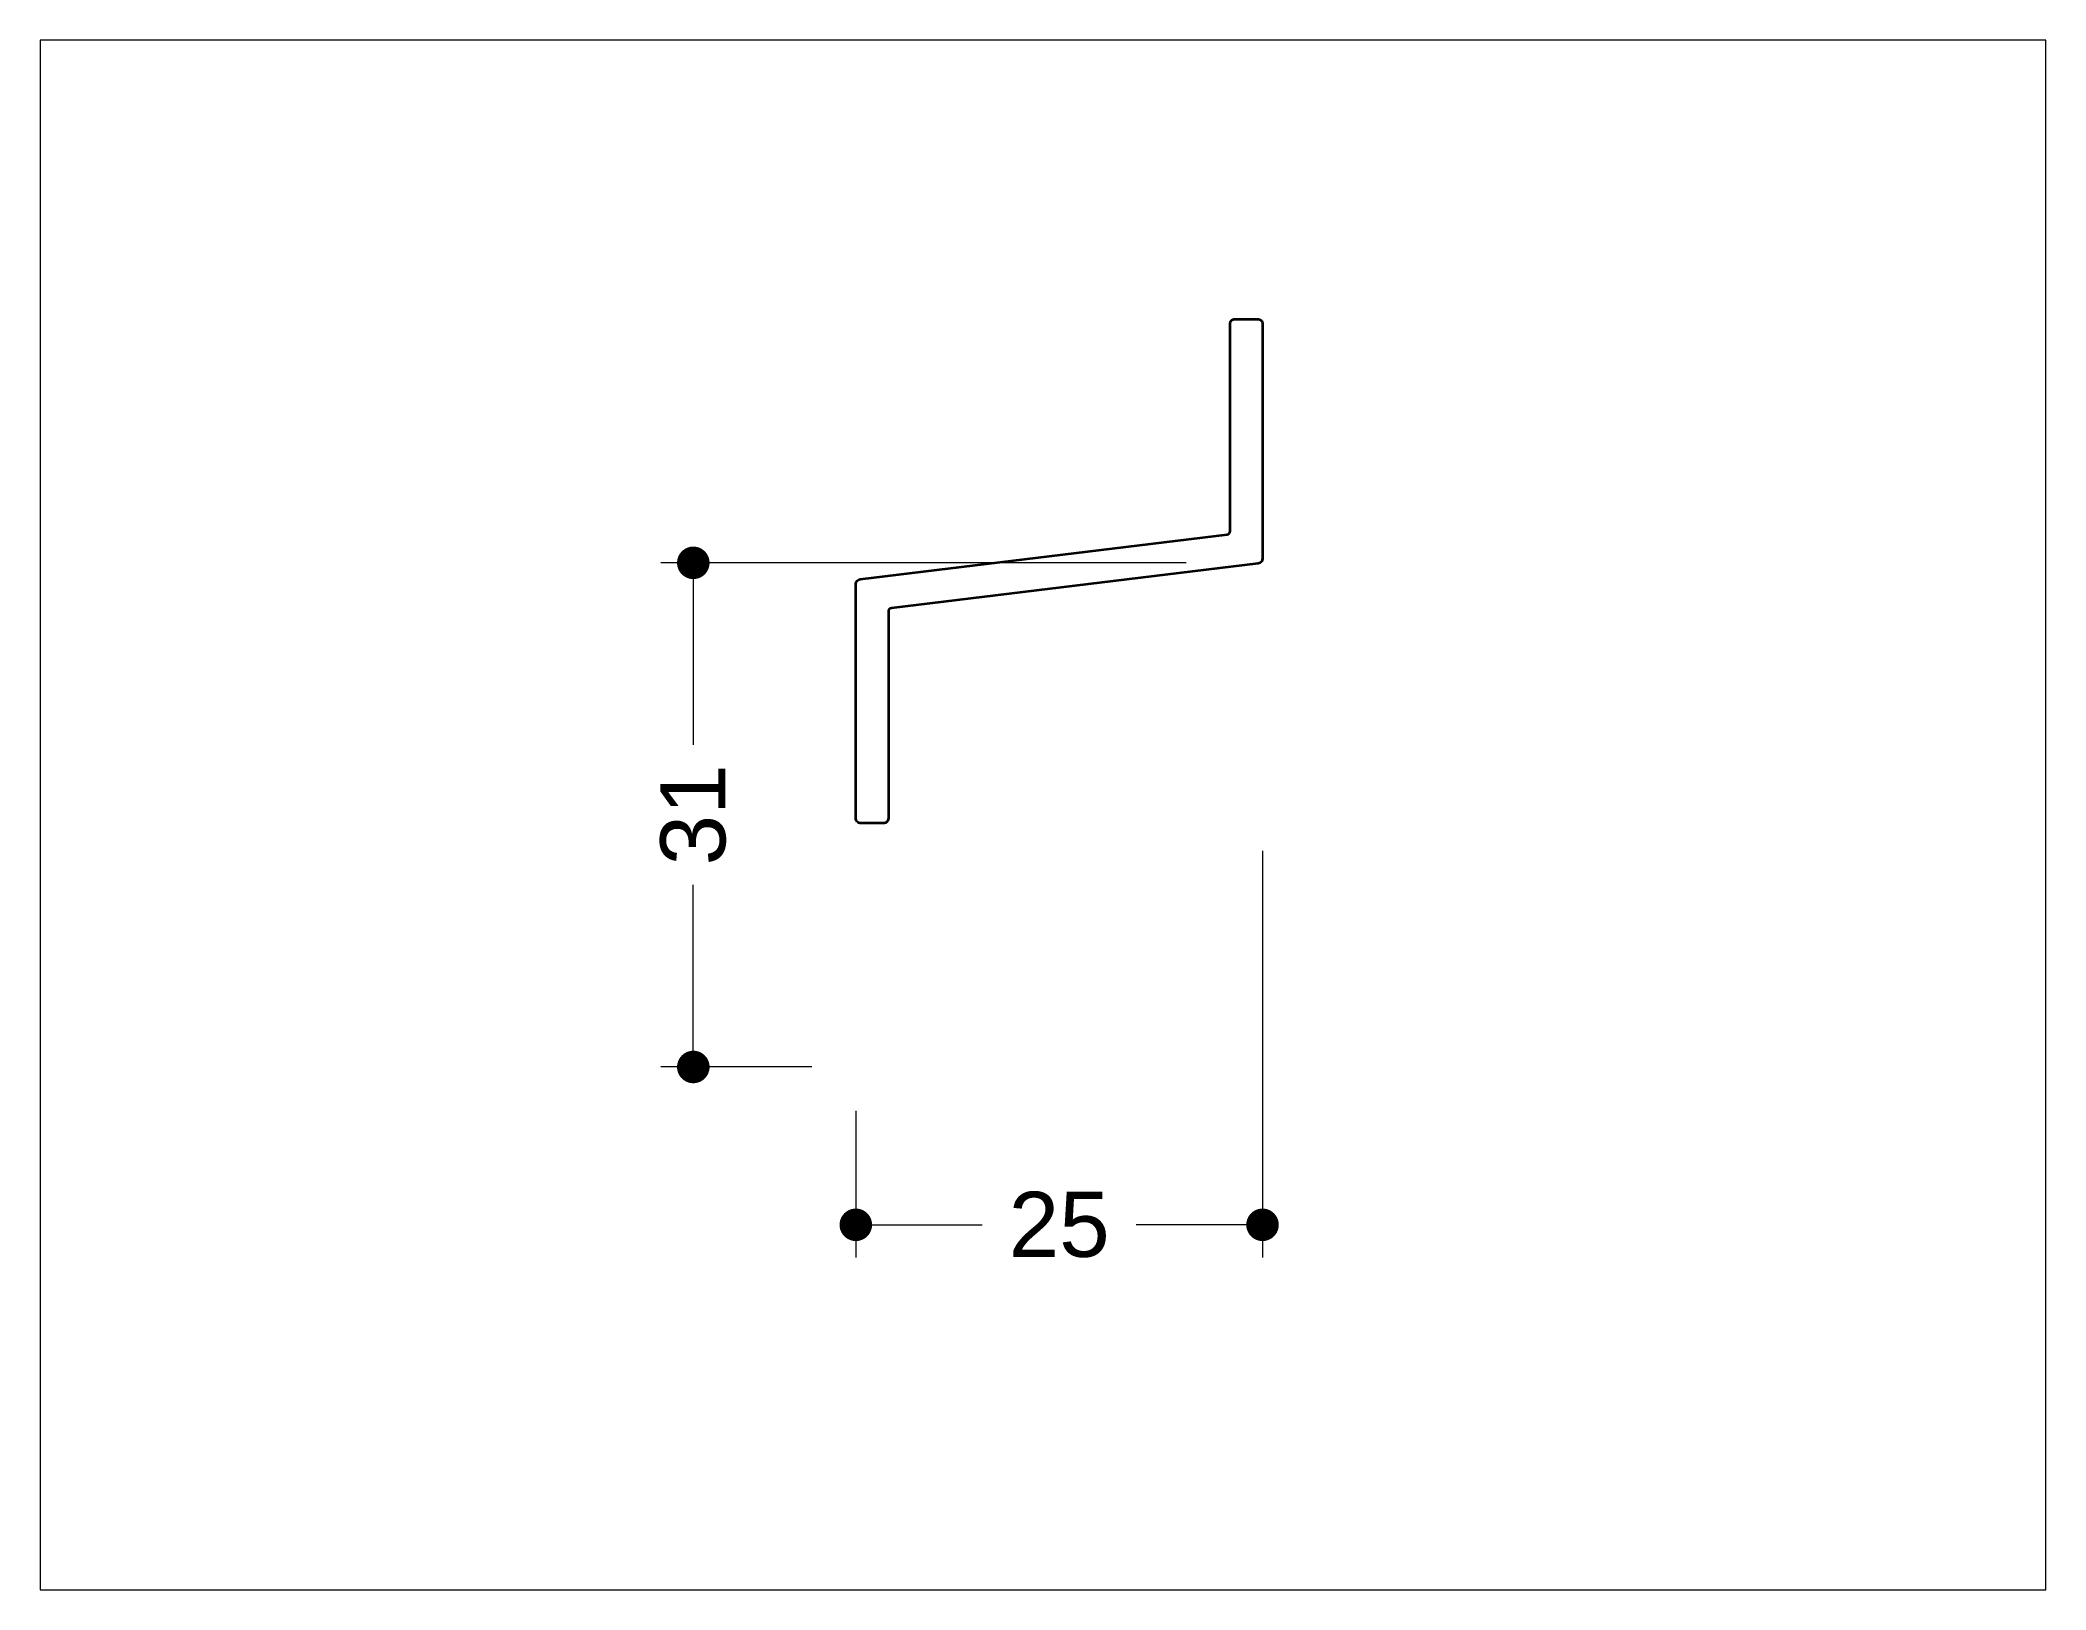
# Paper-space layout 'Index' of a CAD drawing. Header units: millimetres. Extents: x 70.5 to 132.2, y 118.7 to 166.3.
# The model-space entities are those that its viewports show. They can reach past a viewport. Long polylines and large blocks are cut down to what shows.
import ezdxf

# ---------------------------------------------------------------- set-up
doc = ezdxf.new("R2010")
doc.units = ezdxf.units.MM
doc.header["$PDMODE"] = 3
doc.header["$PDSIZE"] = 1
for name, color, linetype, lineweight in [('AM_0', 7, 'Continuous', 35), ('AM_5', 3, 'Continuous', 13), ('X_COMP_CONT_ALU', 50, 'Continuous', 35)]:
    doc.layers.add(name, color=color, linetype=linetype, lineweight=lineweight)
doc.layers.add('AM_VIEWS', color=1, linetype='Continuous', lineweight=13, plot=False)
doc.styles.add('X_DOCU', font='swissl.ttf')
doc.dimstyles.new('X_DOCU$0', dxfattribs={"dimtxt": 2, "dimasz": 1, "dimexe": 1, "dimexo": 1.5, "dimgap": 1, "dimtad": 0, "dimtoh": 1, "dimdsep": 46, "dimtxsty": 'X_DOCU', "dimblk": 'DOT', "dimcen": 0, "dimclrd": 256, "dimclre": 256, "dimclrt": 30, "dimadec": 1, "dimazin": 2, "dimtp": 0.1, "dimtm": 0.1, "dimtfac": 0.7, "dimtmove": 0, "dimatfit": 1, "dimfxl": 1, "dimlwd": -1, "dimlwe": -1, "dimarcsym": 1})

# ---------------------------------------------------------------- blocks, each defined once
blk = doc.blocks.new('_Dot')
at = {"color": 0, "linetype": 'ByBlock', "lineweight": -2}
blk.add_line((-0.5, 0), (-1, 0), dxfattribs=at)
at = {"color": 0, "linetype": 'ByBlock', "const_width": 0.5}
blk.add_lwpolyline([(-0.25, 0, 1), (0.25, 0, 1)], format="xyb", close=True, dxfattribs=at)
blk = doc.blocks.new('*D6')
at = {"layer": 'AM_5', "transparency": 16777216}
for p, q in [((105.756, 150.253), (89.611, 150.253)), ((90.611, 149.253), (90.611, 144.656)), ((90.611, 135.753), (90.611, 140.35)), ((94.256, 134.753), (89.611, 134.753))]:
    blk.add_line(p, q, dxfattribs=at)
at = {"layer": 'Defpoints', "color": 0, "transparency": 16777216}
for p in [(90.611, 150.253), (107.256, 150.253), (95.756, 134.753)]:
    blk.add_point(p, dxfattribs=at)
at = {"layer": 'AM_5', "transparency": 16777216}
for p, rotation in [((90.611, 150.253), 90), ((90.611, 134.753), 270)]:
    blk.add_blockref('_Dot', p, dxfattribs=dict(at, rotation=rotation))
at = {"layer": 'AM_5', "color": 30, "transparency": 16777216, "insert": (90.611, 142.503), "char_height": 2, "attachment_point": 5, "rotation": 90, "style": 'X_DOCU'}
blk.add_mtext('31', dxfattribs=at)
blk = doc.blocks.new('*D7')
at = {"layer": 'AM_5', "transparency": 16777216}
for p, q in [((108.106, 141.4), (108.106, 128.9)), ((95.606, 133.403), (95.606, 128.9)), ((96.606, 129.9), (99.485, 129.9)), ((107.106, 129.9), (104.226, 129.9))]:
    blk.add_line(p, q, dxfattribs=at)
at = {"layer": 'Defpoints', "color": 0, "transparency": 16777216}
for p in [(108.106, 142.9), (95.606, 134.903), (108.106, 129.9)]:
    blk.add_point(p, dxfattribs=at)
at = {"layer": 'AM_5', "transparency": 16777216, "rotation": 180}
blk.add_blockref('_Dot', (95.606, 129.9), dxfattribs=at)
at = {"layer": 'AM_5', "transparency": 16777216}
blk.add_blockref('_Dot', (108.106, 129.9), dxfattribs=at)
at = {"layer": 'AM_5', "color": 30, "transparency": 16777216, "insert": (101.856, 129.9), "char_height": 2, "attachment_point": 5, "style": 'X_DOCU'}
blk.add_mtext('25', dxfattribs=at)
blk = doc.blocks.new('126808-ICC')
at = {"layer": 'X_COMP_CONT_ALU'}
blk.add_lwpolyline([(-25, -15.7), (-25, -1.29, -0.379161), (-24.74, -1), (-2.18, 1.75, 0.379161), (-2, 1.95), (-2, 14.7, -0.414214), (-1.7, 15), (-0.3, 15, -0.414214), (0, 14.7), (0, 0.27, -0.379161), (-0.26, -0.03), (-22.82, -2.78, 0.379161), (-23, -2.98), (-23, -15.7, -0.414214), (-23.3, -16), (-24.7, -16, -0.414214), (-25, -15.7)], format="xyb", close=True, dxfattribs=at)

msp = doc.modelspace()

# ---------------------------------------------------------------- block references
at = {"layer": 'AM_0'}
msp.add_blockref('126808-ICC', (40, 46), dxfattribs=at)

psp = doc.layouts.new('Index')

# ---------------------------------------------------------------- dimensions: what is measured, and where the dimension line sits
at = {"layer": 'AM_5'}
for base, p1, p2, angle, picture, middle in [((90.6112, 150.2532), (95.7555, 134.7532), (107.2555, 150.2532), 90, '*D6', (90.6112, 142.5032)), ((108.1055, 129.9001), (95.6055, 134.9032), (108.1055, 142.9003), 0, '*D7', (101.8555, 129.9001))]:
    dim = psp.add_linear_dim(base=base, p1=p1, p2=p2, angle=angle, dimstyle='X_DOCU$0', override={"dimasz": 1, "dimlfac": 2, "dimpost": ''}, dxfattribs=at)
    dim.commit()
    dim.dimension.update_dxf_attribs({"geometry": picture, "text_midpoint": middle})

# ---------------------------------------------------------------- viewports
at = {"layer": 'AM_VIEWS'}
psp.add_viewport(center=(101.3591, 142.5), size=(61.6494, 47.649524), view_center_point=(26.5031, 30.5017), view_height=95.299049, dxfattribs=at)

doc.saveas('drawing.dxf')
